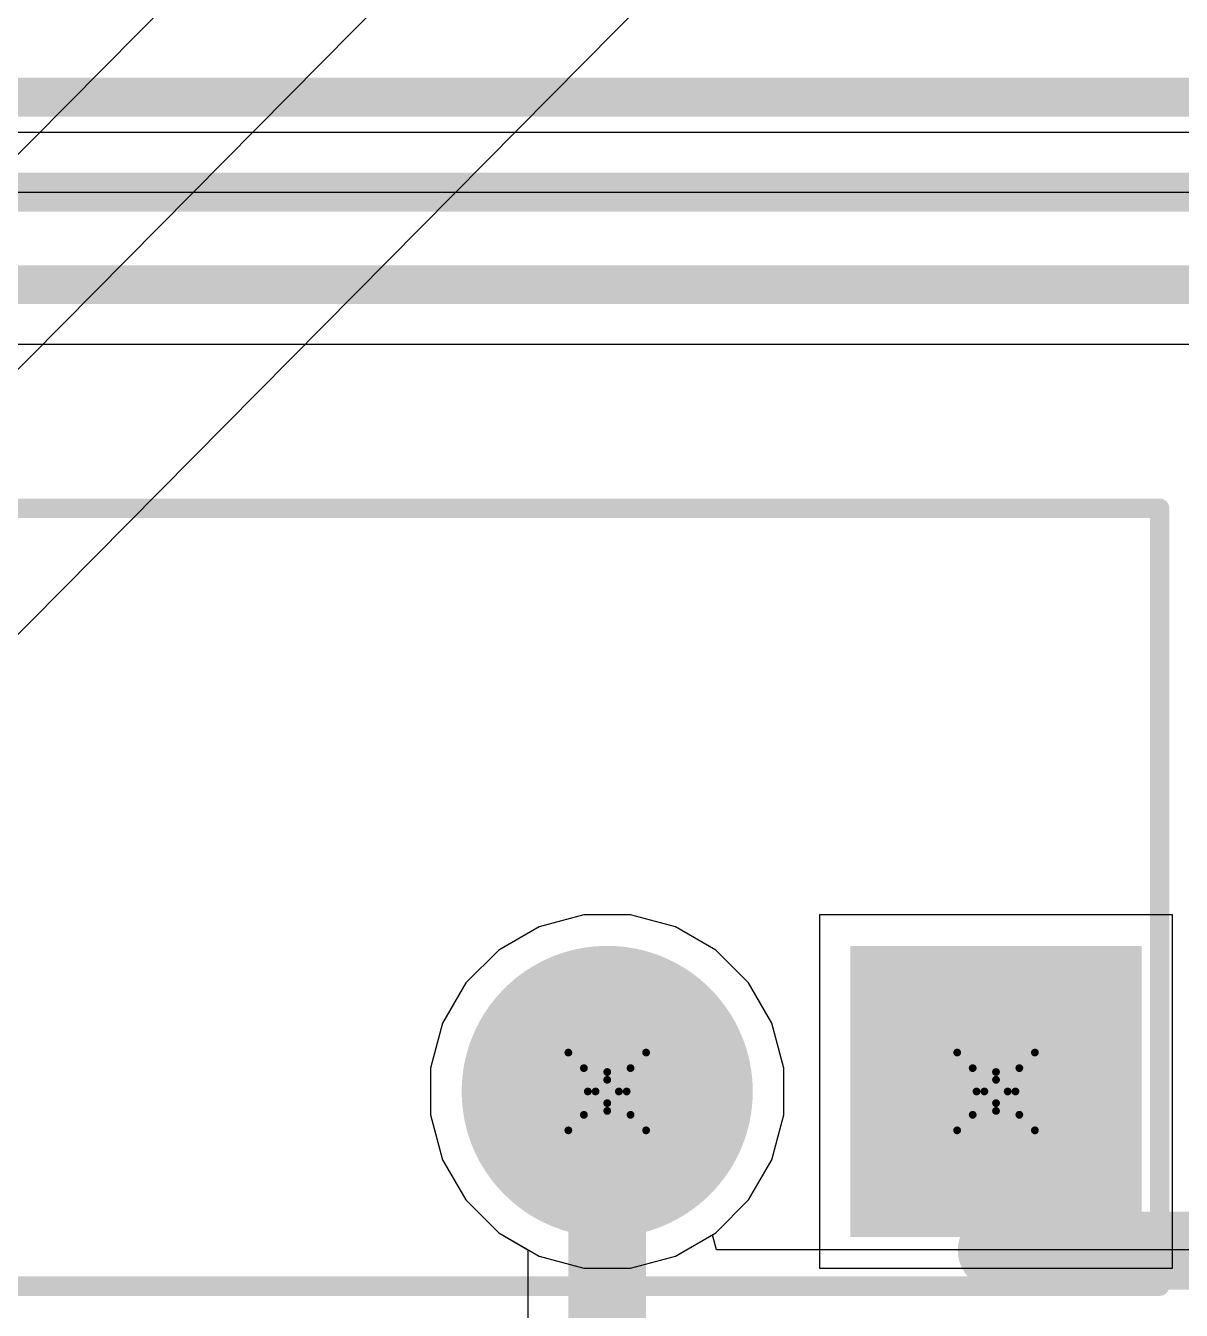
# Model space of a CAD drawing. Header units: inches. Extents: x -3 to 5259, y -3 to 5282.
# Drawn here: x 65.98 to 73.53, y 33.43 to 41.82 of the extents above; entities that cross this region are included whole.
import ezdxf

# ---------------------------------------------------------------- set-up
doc = ezdxf.new("R2010")
doc.units = ezdxf.units.IN
for name, color, linetype in [('Bottom Layer', 5, 'Continuous'), ('Bottom Solder', 6, 'Continuous'), ('Drill Drawing', 1, 'Continuous'), ('Layer 1', 16, 'Continuous'), ('Layer 2', 76, 'Continuous'), ('Multi-Layer', 9, 'Continuous'), ('Pad Holes', 156, 'Continuous'), ('Top Layer', 1, 'Continuous'), ('Top Overlay', 2, 'Continuous'), ('Top Solder', 216, 'Continuous')]:
    doc.layers.add(name, color=color, linetype=linetype)

# ---------------------------------------------------------------- blocks, each defined once
blk = doc.blocks.new('13_WQFN_HR__3_2__26')
at = {"layer": 'Top Solder'}
for p in [(-0.5466842, -0.92267278), (0.7533132, 1.80238908), (1.17829076, -0.92267278)]:
    blk.add_line(p, (5227.28029472, 5276.701008679999), dxfattribs=at)
blk = doc.blocks.new('G6DN_1A_SL_DC24_181')
at = {"layer": 'Bottom Layer'}
blk.add_hatch(color=5, dxfattribs=at).paths.add_polyline_path([(-9.7899982, 0.8999982), (-7.990001799999999, 0.8999982), (-7.990001799999999, -0.8999982), (-9.7899982, -0.8999982)])
h = blk.add_hatch(color=5, dxfattribs=at)
edge = h.paths.add_edge_path()
edge.add_arc((-6.35, 0), 0.8999982, 0, 360)
at = {"layer": 'Bottom Solder'}
blk.add_hatch(color=6, dxfattribs=at).paths.add_polyline_path([(-9.8407982, 0.9507981999999999), (-7.939201799999999, 0.9507981999999999), (-7.939201799999999, -0.9507981999999999), (-9.8407982, -0.9507981999999999)])
h = blk.add_hatch(color=6, dxfattribs=at)
edge = h.paths.add_edge_path()
edge.add_arc((-6.35, 0), 0.9507981999999999, 0, 360)
at = {"layer": 'Layer 1'}
blk.add_hatch(color=16, dxfattribs=at).paths.add_polyline_path([(-9.7899982, 0.8999982), (-7.990001799999999, 0.8999982), (-7.990001799999999, -0.8999982), (-9.7899982, -0.8999982)])
h = blk.add_hatch(color=16, dxfattribs=at)
edge = h.paths.add_edge_path()
edge.add_arc((-6.35, 0), 0.8999982, 0, 360)
at = {"layer": 'Layer 2'}
blk.add_hatch(color=76, dxfattribs=at).paths.add_polyline_path([(-9.7899982, 0.8999982), (-7.990001799999999, 0.8999982), (-7.990001799999999, -0.8999982), (-9.7899982, -0.8999982)])
h = blk.add_hatch(color=76, dxfattribs=at)
edge = h.paths.add_edge_path()
edge.add_arc((-6.35, 0), 0.8999982, 0, 360)
at = {"layer": 'Multi-Layer'}
blk.add_hatch(color=9, dxfattribs=at).paths.add_polyline_path([(-9.7899982, 0.8999982), (-7.990001799999999, 0.8999982), (-7.990001799999999, -0.8999982), (-9.7899982, -0.8999982)])
h = blk.add_hatch(color=9, dxfattribs=at)
edge = h.paths.add_edge_path()
edge.add_arc((-6.35, 0), 0.8999982, 0, 360)
at = {"layer": 'Pad Holes'}
h = blk.add_hatch(color=7, dxfattribs=at)
edge = h.paths.add_edge_path()
edge.add_arc((-8.889999999999999, 0), 0.5999987999999999, 0, 360)
h = blk.add_hatch(color=7, dxfattribs=at)
edge = h.paths.add_edge_path()
edge.add_arc((-6.35, 0), 0.5999987999999999, 0, 360)
at = {"layer": 'Top Layer'}
blk.add_hatch(color=1, dxfattribs=at).paths.add_polyline_path([(-9.7899982, 0.8999982), (-7.990001799999999, 0.8999982), (-7.990001799999999, -0.8999982), (-9.7899982, -0.8999982)])
h = blk.add_hatch(color=1, dxfattribs=at)
edge = h.paths.add_edge_path()
edge.add_arc((-6.35, 0), 0.8999982, 0, 360)
at = {"layer": 'Top Solder'}
blk.add_hatch(color=216, dxfattribs=at).paths.add_polyline_path([(-9.8407982, 0.9507981999999999), (-7.939201799999999, 0.9507981999999999), (-7.939201799999999, -0.9507981999999999), (-9.8407982, -0.9507981999999999)])
h = blk.add_hatch(color=216, dxfattribs=at)
edge = h.paths.add_edge_path()
edge.add_arc((-6.35, 0), 0.9507981999999999, 0, 360)
at = {"layer": 'Top Overlay'}
for points in [[(10.361168, 1.271524, 0.127, 0.127, 0), (-9.958832, 1.271524, 0.127, 0.127, 0)], [(-9.958832, 1.271524, 0.127, 0.127, 0), (-9.958832, -3.808476, 0.127, 0.127, 0)], [(10.3611172, -3.808476, 0.127, 0.127, 0), (-9.958832, -3.808476, 0.127, 0.127, 0)]]:
    blk.add_lwpolyline(points, format="xyseb", dxfattribs=at)
for points in [[(-9.990582, 1.271524, 0.0635, 0.0635, 1), (-9.927082, 1.271524, 0.0635, 0.0635, 1)], [(-9.990582, 1.271524, 0.0635, 0.0635, 1), (-9.927082, 1.271524, 0.0635, 0.0635, 1)], [(-9.990582, -3.808476, 0.0635, 0.0635, 1), (-9.927082, -3.808476, 0.0635, 0.0635, 1)], [(-9.990582, -3.808476, 0.0635, 0.0635, 1), (-9.927082, -3.808476, 0.0635, 0.0635, 1)]]:
    blk.add_lwpolyline(points, format="xyseb", close=True, dxfattribs=at)

msp = doc.modelspace()

# ---------------------------------------------------------------- linework, layer by layer
at = {"layer": 'Bottom Layer'}
for p, q in [((36.0377994, 40.7367994), (74.05731442, 40.7367994)), ((69.62759252, 36.01728635999999), (69.33409298, 35.93864288)), ((69.93144764, 36.01728635999999), (69.62759252, 36.01728635999999)), ((70.22494718, 35.93864288), (69.93144764, 36.01728635999999)), ((69.33409298, 35.93864288), (69.07094898, 35.78671532)), ((70.48809118, 35.78671532), (70.22494718, 35.93864288)), ((69.07094898, 35.78671532), (68.85609292, 35.57185926)), ((70.70294724, 35.57185926), (70.48809118, 35.78671532)), ((68.85609292, 35.57185926), (68.70416536, 35.30871526)), ((70.8548748, 35.30871526), (70.70294724, 35.57185926)), ((68.70416536, 35.30871526), (68.62552188, 35.01521572)), ((70.93351828, 35.01521572), (70.8548748, 35.30871526)), ((68.62552188, 35.01521572), (68.62552188, 34.7113606)), ((70.93351828, 34.7113606), (70.93351828, 35.01521572)), ((68.62552188, 34.7113606), (68.70416536, 34.41786106)), ((70.8548748, 34.41786106), (70.93351828, 34.7113606)), ((68.70416536, 34.41786106), (68.85609292, 34.15471706)), ((70.70294724, 34.15471706), (70.8548748, 34.41786106)), ((68.85609292, 34.15471706), (69.07094898, 33.93986099999999)), ((70.48809118, 33.93986099999999), (70.70294724, 34.15471706)), ((69.07094898, 33.93986099999999), (69.33409298, 33.78793344)), ((70.22494718, 33.78793344), (70.48809118, 33.93986099999999)), ((69.33409298, 33.78793344), (69.62759252, 33.70928996)), ((69.93144764, 33.70928996), (70.22494718, 33.78793344)), ((69.62759252, 33.70928996), (69.93144764, 33.70928996))]:
    msp.add_line(p, q, dxfattribs=at)
msp.add_lwpolyline([(33.909, 41.35623682, 0.254, 0.254, 0), (74.44383638, 41.35623682, 0.254, 0.254, 0)], format="xyseb", dxfattribs=at)
at = {"layer": 'Drill Drawing'}
for points in [[(69.52552007999999, 35.11728816, 0.0508, 0.0508, 0), (69.77952008, 34.99028816, 0.0508, 0.0508, 0)], [(69.52552007999999, 35.11728816, 0.0508, 0.0508, 0), (69.65252008, 34.86328816, 0.0508, 0.0508, 0)], [(69.77952008, 34.99028816, 0.0508, 0.0508, 0), (70.03352008, 35.11728816, 0.0508, 0.0508, 0)], [(69.90652007999999, 34.86328816, 0.0508, 0.0508, 0), (70.03352008, 35.11728816, 0.0508, 0.0508, 0)], [(72.06552007999998, 35.11728816, 0.0508, 0.0508, 0), (72.31952007999999, 34.99028816, 0.0508, 0.0508, 0)], [(72.06552007999998, 35.11728816, 0.0508, 0.0508, 0), (72.19252008, 34.86328816, 0.0508, 0.0508, 0)], [(72.31952007999999, 34.99028816, 0.0508, 0.0508, 0), (72.57352008, 35.11728816, 0.0508, 0.0508, 0)], [(72.44652008, 34.86328816, 0.0508, 0.0508, 0), (72.57352008, 35.11728816, 0.0508, 0.0508, 0)], [(69.62712008, 35.01568816, 0.0508, 0.0508, 0), (69.77952008, 34.93948816, 0.0508, 0.0508, 0)], [(69.62712008, 35.01568816, 0.0508, 0.0508, 0), (69.70332008, 34.86328816, 0.0508, 0.0508, 0)], [(69.77952008, 34.93948816, 0.0508, 0.0508, 0), (69.93192008, 35.01568816, 0.0508, 0.0508, 0)], [(69.85572008, 34.86328816, 0.0508, 0.0508, 0), (69.93192008, 35.01568816, 0.0508, 0.0508, 0)], [(72.16712007999999, 35.01568816, 0.0508, 0.0508, 0), (72.31952007999999, 34.93948816, 0.0508, 0.0508, 0)], [(72.16712007999999, 35.01568816, 0.0508, 0.0508, 0), (72.24332007999999, 34.86328816, 0.0508, 0.0508, 0)], [(72.31952007999999, 34.93948816, 0.0508, 0.0508, 0), (72.47192007999999, 35.01568816, 0.0508, 0.0508, 0)], [(72.39572008, 34.86328816, 0.0508, 0.0508, 0), (72.47192007999999, 35.01568816, 0.0508, 0.0508, 0)], [(69.52552007999999, 34.60928816, 0.0508, 0.0508, 0), (69.65252008, 34.86328816, 0.0508, 0.0508, 0)], [(69.62712008, 34.71088816, 0.0508, 0.0508, 0), (69.70332008, 34.86328816, 0.0508, 0.0508, 0)], [(69.85572008, 34.86328816, 0.0508, 0.0508, 0), (69.93192008, 34.71088816, 0.0508, 0.0508, 0)], [(69.90652007999999, 34.86328816, 0.0508, 0.0508, 0), (70.03352008, 34.60928816, 0.0508, 0.0508, 0)], [(72.06552007999998, 34.60928816, 0.0508, 0.0508, 0), (72.19252008, 34.86328816, 0.0508, 0.0508, 0)], [(72.16712007999999, 34.71088816, 0.0508, 0.0508, 0), (72.24332007999999, 34.86328816, 0.0508, 0.0508, 0)], [(72.39572008, 34.86328816, 0.0508, 0.0508, 0), (72.47192007999999, 34.71088816, 0.0508, 0.0508, 0)], [(72.44652008, 34.86328816, 0.0508, 0.0508, 0), (72.57352008, 34.60928816, 0.0508, 0.0508, 0)], [(69.52552007999999, 34.60928816, 0.0508, 0.0508, 0), (69.77952008, 34.73628815999999, 0.0508, 0.0508, 0)], [(69.62712008, 34.71088816, 0.0508, 0.0508, 0), (69.77952008, 34.78708816, 0.0508, 0.0508, 0)], [(69.77952008, 34.78708816, 0.0508, 0.0508, 0), (69.93192008, 34.71088816, 0.0508, 0.0508, 0)], [(69.77952008, 34.73628815999999, 0.0508, 0.0508, 0), (70.03352008, 34.60928816, 0.0508, 0.0508, 0)], [(72.06552007999998, 34.60928816, 0.0508, 0.0508, 0), (72.31952007999999, 34.73628815999999, 0.0508, 0.0508, 0)], [(72.16712007999999, 34.71088816, 0.0508, 0.0508, 0), (72.31952007999999, 34.78708816, 0.0508, 0.0508, 0)], [(72.31952007999999, 34.78708816, 0.0508, 0.0508, 0), (72.47192007999999, 34.71088816, 0.0508, 0.0508, 0)], [(72.31952007999999, 34.73628815999999, 0.0508, 0.0508, 0), (72.57352008, 34.60928816, 0.0508, 0.0508, 0)]]:
    msp.add_lwpolyline(points, format="xyseb", dxfattribs=at)
for points in [[(69.51282008, 35.11728816, 0.0254, 0.0254, 1), (69.53822007999999, 35.11728816, 0.0254, 0.0254, 1)], [(69.51282008, 35.11728816, 0.0254, 0.0254, 1), (69.53822007999999, 35.11728816, 0.0254, 0.0254, 1)], [(70.02082008, 35.11728816, 0.0254, 0.0254, 1), (70.04622008, 35.11728816, 0.0254, 0.0254, 1)], [(70.02082008, 35.11728816, 0.0254, 0.0254, 1), (70.04622008, 35.11728816, 0.0254, 0.0254, 1)], [(72.05282008, 35.11728816, 0.0254, 0.0254, 1), (72.07822008, 35.11728816, 0.0254, 0.0254, 1)], [(72.05282008, 35.11728816, 0.0254, 0.0254, 1), (72.07822008, 35.11728816, 0.0254, 0.0254, 1)], [(72.56082008, 35.11728816, 0.0254, 0.0254, 1), (72.58622007999999, 35.11728816, 0.0254, 0.0254, 1)], [(72.56082008, 35.11728816, 0.0254, 0.0254, 1), (72.58622007999999, 35.11728816, 0.0254, 0.0254, 1)], [(69.61442008, 35.01568816, 0.0254, 0.0254, 1), (69.63982007999999, 35.01568816, 0.0254, 0.0254, 1)], [(69.61442008, 35.01568816, 0.0254, 0.0254, 1), (69.63982007999999, 35.01568816, 0.0254, 0.0254, 1)], [(69.76682008, 34.99028816, 0.0254, 0.0254, 1), (69.79222007999999, 34.99028816, 0.0254, 0.0254, 1)], [(69.76682008, 34.99028816, 0.0254, 0.0254, 1), (69.79222007999999, 34.99028816, 0.0254, 0.0254, 1)], [(69.91922008, 35.01568816, 0.0254, 0.0254, 1), (69.94462007999999, 35.01568816, 0.0254, 0.0254, 1)], [(69.91922008, 35.01568816, 0.0254, 0.0254, 1), (69.94462007999999, 35.01568816, 0.0254, 0.0254, 1)], [(72.15442008, 35.01568816, 0.0254, 0.0254, 1), (72.17982008, 35.01568816, 0.0254, 0.0254, 1)], [(72.15442008, 35.01568816, 0.0254, 0.0254, 1), (72.17982008, 35.01568816, 0.0254, 0.0254, 1)], [(72.30682008, 34.99028816, 0.0254, 0.0254, 1), (72.33222008, 34.99028816, 0.0254, 0.0254, 1)], [(72.30682008, 34.99028816, 0.0254, 0.0254, 1), (72.33222008, 34.99028816, 0.0254, 0.0254, 1)], [(72.45922008, 35.01568816, 0.0254, 0.0254, 1), (72.48462008, 35.01568816, 0.0254, 0.0254, 1)], [(72.45922008, 35.01568816, 0.0254, 0.0254, 1), (72.48462008, 35.01568816, 0.0254, 0.0254, 1)], [(69.76682008, 34.93948816, 0.0254, 0.0254, 1), (69.79222007999999, 34.93948816, 0.0254, 0.0254, 1)], [(69.76682008, 34.93948816, 0.0254, 0.0254, 1), (69.79222007999999, 34.93948816, 0.0254, 0.0254, 1)], [(72.30682008, 34.93948816, 0.0254, 0.0254, 1), (72.33222008, 34.93948816, 0.0254, 0.0254, 1)], [(72.30682008, 34.93948816, 0.0254, 0.0254, 1), (72.33222008, 34.93948816, 0.0254, 0.0254, 1)], [(69.63982007999999, 34.86328816, 0.0254, 0.0254, 1), (69.66522008, 34.86328816, 0.0254, 0.0254, 1)], [(69.63982007999999, 34.86328816, 0.0254, 0.0254, 1), (69.66522008, 34.86328816, 0.0254, 0.0254, 1)], [(69.69062008, 34.86328816, 0.0254, 0.0254, 1), (69.71602007999999, 34.86328816, 0.0254, 0.0254, 1)], [(69.69062008, 34.86328816, 0.0254, 0.0254, 1), (69.71602007999999, 34.86328816, 0.0254, 0.0254, 1)], [(69.84302007999999, 34.86328816, 0.0254, 0.0254, 1), (69.86842008, 34.86328816, 0.0254, 0.0254, 1)], [(69.84302007999999, 34.86328816, 0.0254, 0.0254, 1), (69.86842008, 34.86328816, 0.0254, 0.0254, 1)], [(69.89382008, 34.86328816, 0.0254, 0.0254, 1), (69.91922008, 34.86328816, 0.0254, 0.0254, 1)], [(69.89382008, 34.86328816, 0.0254, 0.0254, 1), (69.91922008, 34.86328816, 0.0254, 0.0254, 1)], [(72.17982008, 34.86328816, 0.0254, 0.0254, 1), (72.20522007999999, 34.86328816, 0.0254, 0.0254, 1)], [(72.17982008, 34.86328816, 0.0254, 0.0254, 1), (72.20522007999999, 34.86328816, 0.0254, 0.0254, 1)], [(72.23062008, 34.86328816, 0.0254, 0.0254, 1), (72.25602008, 34.86328816, 0.0254, 0.0254, 1)], [(72.23062008, 34.86328816, 0.0254, 0.0254, 1), (72.25602008, 34.86328816, 0.0254, 0.0254, 1)], [(72.38302008, 34.86328816, 0.0254, 0.0254, 1), (72.40842008, 34.86328816, 0.0254, 0.0254, 1)], [(72.38302008, 34.86328816, 0.0254, 0.0254, 1), (72.40842008, 34.86328816, 0.0254, 0.0254, 1)], [(72.43382008, 34.86328816, 0.0254, 0.0254, 1), (72.45922008, 34.86328816, 0.0254, 0.0254, 1)], [(72.43382008, 34.86328816, 0.0254, 0.0254, 1), (72.45922008, 34.86328816, 0.0254, 0.0254, 1)], [(69.61442008, 34.71088816, 0.0254, 0.0254, 1), (69.63982007999999, 34.71088816, 0.0254, 0.0254, 1)], [(69.61442008, 34.71088816, 0.0254, 0.0254, 1), (69.63982007999999, 34.71088816, 0.0254, 0.0254, 1)], [(69.76682008, 34.78708816, 0.0254, 0.0254, 1), (69.79222007999999, 34.78708816, 0.0254, 0.0254, 1)], [(69.76682008, 34.78708816, 0.0254, 0.0254, 1), (69.79222007999999, 34.78708816, 0.0254, 0.0254, 1)], [(69.76682008, 34.73628815999999, 0.0254, 0.0254, 1), (69.79222007999999, 34.73628815999999, 0.0254, 0.0254, 1)], [(69.76682008, 34.73628815999999, 0.0254, 0.0254, 1), (69.79222007999999, 34.73628815999999, 0.0254, 0.0254, 1)], [(69.91922008, 34.71088816, 0.0254, 0.0254, 1), (69.94462007999999, 34.71088816, 0.0254, 0.0254, 1)], [(69.91922008, 34.71088816, 0.0254, 0.0254, 1), (69.94462007999999, 34.71088816, 0.0254, 0.0254, 1)], [(72.15442008, 34.71088816, 0.0254, 0.0254, 1), (72.17982008, 34.71088816, 0.0254, 0.0254, 1)], [(72.15442008, 34.71088816, 0.0254, 0.0254, 1), (72.17982008, 34.71088816, 0.0254, 0.0254, 1)], [(72.30682008, 34.78708816, 0.0254, 0.0254, 1), (72.33222008, 34.78708816, 0.0254, 0.0254, 1)], [(72.30682008, 34.78708816, 0.0254, 0.0254, 1), (72.33222008, 34.78708816, 0.0254, 0.0254, 1)], [(72.30682008, 34.73628815999999, 0.0254, 0.0254, 1), (72.33222008, 34.73628815999999, 0.0254, 0.0254, 1)], [(72.30682008, 34.73628815999999, 0.0254, 0.0254, 1), (72.33222008, 34.73628815999999, 0.0254, 0.0254, 1)], [(72.45922008, 34.71088816, 0.0254, 0.0254, 1), (72.48462008, 34.71088816, 0.0254, 0.0254, 1)], [(72.45922008, 34.71088816, 0.0254, 0.0254, 1), (72.48462008, 34.71088816, 0.0254, 0.0254, 1)], [(69.51282008, 34.60928816, 0.0254, 0.0254, 1), (69.53822007999999, 34.60928816, 0.0254, 0.0254, 1)], [(69.51282008, 34.60928816, 0.0254, 0.0254, 1), (69.53822007999999, 34.60928816, 0.0254, 0.0254, 1)], [(70.02082008, 34.60928816, 0.0254, 0.0254, 1), (70.04622008, 34.60928816, 0.0254, 0.0254, 1)], [(70.02082008, 34.60928816, 0.0254, 0.0254, 1), (70.04622008, 34.60928816, 0.0254, 0.0254, 1)], [(72.05282008, 34.60928816, 0.0254, 0.0254, 1), (72.07822008, 34.60928816, 0.0254, 0.0254, 1)], [(72.05282008, 34.60928816, 0.0254, 0.0254, 1), (72.07822008, 34.60928816, 0.0254, 0.0254, 1)], [(72.56082008, 34.60928816, 0.0254, 0.0254, 1), (72.58622007999999, 34.60928816, 0.0254, 0.0254, 1)], [(72.56082008, 34.60928816, 0.0254, 0.0254, 1), (72.58622007999999, 34.60928816, 0.0254, 0.0254, 1)]]:
    msp.add_lwpolyline(points, format="xyseb", close=True, dxfattribs=at)
at = {"layer": 'Layer 1'}
for p, q in [((69.62759252, 36.01728635999999), (69.33409298, 35.93864288)), ((69.93144764, 36.01728635999999), (69.62759252, 36.01728635999999)), ((70.22494718, 35.93864288), (69.93144764, 36.01728635999999)), ((73.47351828, 36.01728635999999), (71.16552188, 36.01728635999999)), ((71.16552188, 36.01728635999999), (71.16552188, 33.70928996)), ((73.47351828, 33.70928996), (73.47351828, 36.01728635999999)), ((69.33409298, 35.93864288), (69.07094898, 35.78671532)), ((70.48809118, 35.78671532), (70.22494718, 35.93864288)), ((69.07094898, 35.78671532), (68.85609292, 35.57185926)), ((70.70294724, 35.57185926), (70.48809118, 35.78671532)), ((68.85609292, 35.57185926), (68.70416536, 35.30871526)), ((70.8548748, 35.30871526), (70.70294724, 35.57185926)), ((68.70416536, 35.30871526), (68.62552188, 35.01521572)), ((70.93351828, 35.01521572), (70.8548748, 35.30871526)), ((68.62552188, 35.01521572), (68.62552188, 34.7113606)), ((70.93351828, 34.7113606), (70.93351828, 35.01521572)), ((68.62552188, 34.7113606), (68.70416536, 34.41786106)), ((70.8548748, 34.41786106), (70.93351828, 34.7113606)), ((68.70416536, 34.41786106), (68.85609292, 34.15471706)), ((70.70294724, 34.15471706), (70.8548748, 34.41786106)), ((68.85609292, 34.15471706), (69.07094898, 33.93986099999999)), ((70.48809118, 33.93986099999999), (70.70294724, 34.15471706)), ((69.07094898, 33.93986099999999), (69.33409298, 33.78793344)), ((70.22494718, 33.78793344), (70.48809118, 33.93986099999999)), ((69.33409298, 33.78793344), (69.62759252, 33.70928996)), ((69.93144764, 33.70928996), (70.22494718, 33.78793344)), ((69.62759252, 33.70928996), (69.93144764, 33.70928996)), ((71.16552188, 33.70928996), (73.47351828, 33.70928996))]:
    msp.add_line(p, q, dxfattribs=at)
at = {"layer": 'Layer 2'}
for p, q in [((101.32383088, 41.12526446), (35.87880809999999, 41.12526446)), ((34.94977008, 39.74353494), (101.04930514, 39.74353494)), ((69.62759252, 36.01728635999999), (69.33409298, 35.93864288)), ((69.93144764, 36.01728635999999), (69.62759252, 36.01728635999999)), ((70.22494718, 35.93864288), (69.93144764, 36.01728635999999)), ((73.47351828, 36.01728635999999), (71.16552188, 36.01728635999999)), ((71.16552188, 36.01728635999999), (71.16552188, 33.70928996)), ((73.47351828, 33.70928996), (73.47351828, 36.01728635999999)), ((69.33409298, 35.93864288), (69.07094898, 35.78671532)), ((70.48809118, 35.78671532), (70.22494718, 35.93864288)), ((69.07094898, 35.78671532), (68.85609292, 35.57185926)), ((70.70294724, 35.57185926), (70.48809118, 35.78671532)), ((68.85609292, 35.57185926), (68.70416536, 35.30871526)), ((70.8548748, 35.30871526), (70.70294724, 35.57185926)), ((68.70416536, 35.30871526), (68.62552188, 35.01521572)), ((70.93351828, 35.01521572), (70.8548748, 35.30871526)), ((68.62552188, 35.01521572), (68.62552188, 34.7113606)), ((70.93351828, 34.7113606), (70.93351828, 35.01521572)), ((68.62552188, 34.7113606), (68.70416536, 34.41786106)), ((70.8548748, 34.41786106), (70.93351828, 34.7113606)), ((68.70416536, 34.41786106), (68.85609292, 34.15471706)), ((70.70294724, 34.15471706), (70.8548748, 34.41786106)), ((68.85609292, 34.15471706), (69.07094898, 33.93986099999999)), ((70.48809118, 33.93986099999999), (70.70294724, 34.15471706)), ((69.07094898, 33.93986099999999), (69.33409298, 33.78793344)), ((70.22494718, 33.78793344), (70.48809118, 33.93986099999999)), ((69.33409298, 33.78793344), (69.62759252, 33.70928996)), ((69.93144764, 33.70928996), (70.22494718, 33.78793344)), ((69.62759252, 33.70928996), (69.93144764, 33.70928996)), ((71.16552188, 33.70928996), (73.47351828, 33.70928996))]:
    msp.add_line(p, q, dxfattribs=at)
for points in [[(35.4838, 40.7367994, 0.254, 0.254, 0), (101.32383088, 40.7367994, 0.254, 0.254, 0)], [(34.544, 40.132, 0.254, 0.254, 0), (101.2102116, 40.132, 0.254, 0.254, 0)]]:
    msp.add_lwpolyline(points, format="xyseb", dxfattribs=at)
at = {"layer": 'Top Layer'}
for p, q in [((69.62759252, 36.01728635999999), (69.33409298, 35.93864288)), ((69.93144764, 36.01728635999999), (69.62759252, 36.01728635999999)), ((70.22494718, 35.93864288), (69.93144764, 36.01728635999999)), ((69.33409298, 35.93864288), (69.07094898, 35.78671532)), ((70.48809118, 35.78671532), (70.22494718, 35.93864288)), ((69.07094898, 35.78671532), (68.85609292, 35.57185926)), ((70.70294724, 35.57185926), (70.48809118, 35.78671532)), ((68.85609292, 35.57185926), (68.70416536, 35.30871526)), ((70.8548748, 35.30871526), (70.70294724, 35.57185926)), ((68.70416536, 35.30871526), (68.62552188, 35.01521572)), ((70.93351828, 35.01521572), (70.8548748, 35.30871526)), ((68.62552188, 35.01521572), (68.62552188, 34.7113606)), ((70.93351828, 34.7113606), (70.93351828, 35.01521572)), ((68.62552188, 34.7113606), (68.70416536, 34.41786106)), ((70.8548748, 34.41786106), (70.93351828, 34.7113606)), ((68.70416536, 34.41786106), (68.85609292, 34.15471706)), ((70.70294724, 34.15471706), (70.8548748, 34.41786106)), ((68.85609292, 34.15471706), (69.07094898, 33.93986099999999)), ((70.48809118, 33.93986099999999), (70.70294724, 34.15471706)), ((69.07094898, 33.93986099999999), (69.26156836, 33.82980534)), ((70.46745114, 33.92794586), (70.48809118, 33.93986099999999)), ((70.49374775999999, 33.82980534), (70.46745114, 33.92794586)), ((69.26156836, 33.82980534), (69.26156836, 32.62392001999999)), ((76.25896102, 33.82980534), (70.49374775999999, 33.82980534))]:
    msp.add_line(p, q, dxfattribs=at)
for points in [[(69.77952008, 32.0331846, 0.508, 0.508, 0), (69.77952008, 34.91486285999999, 0.508, 0.508, 0)], [(72.32355106, 33.8254848, 0.508, 0.508, 0), (72.32509791999999, 33.82393794, 0.508, 0.508, 0)], [(72.32509791999999, 33.82393794, 0.508, 0.508, 0), (75.24588456, 33.82393794, 0.508, 0.508, 0)]]:
    msp.add_lwpolyline(points, format="xyseb", dxfattribs=at)
for points in [[(69.65252008, 34.91486285999999, 0.254, 0.254, 1), (69.90652007999999, 34.91486285999999, 0.254, 0.254, 1)], [(72.19655106, 33.8254848, 0.254, 0.254, 1), (72.45055106, 33.8254848, 0.254, 0.254, 1)], [(72.19809792, 33.82393794, 0.254, 0.254, 1), (72.45209791999999, 33.82393794, 0.254, 0.254, 1)], [(72.19809792, 33.82393794, 0.254, 0.254, 1), (72.45209791999999, 33.82393794, 0.254, 0.254, 1)]]:
    msp.add_lwpolyline(points, format="xyseb", close=True, dxfattribs=at)

# ---------------------------------------------------------------- block references
msp.add_blockref('13_WQFN_HR__3_2__26', (31.76047242, 5.455798079999999))
at = {"rotation": 180}
msp.add_blockref('G6DN_1A_SL_DC24_181', (63.42952008, 34.86328816), dxfattribs=at)

doc.saveas('drawing.dxf')
